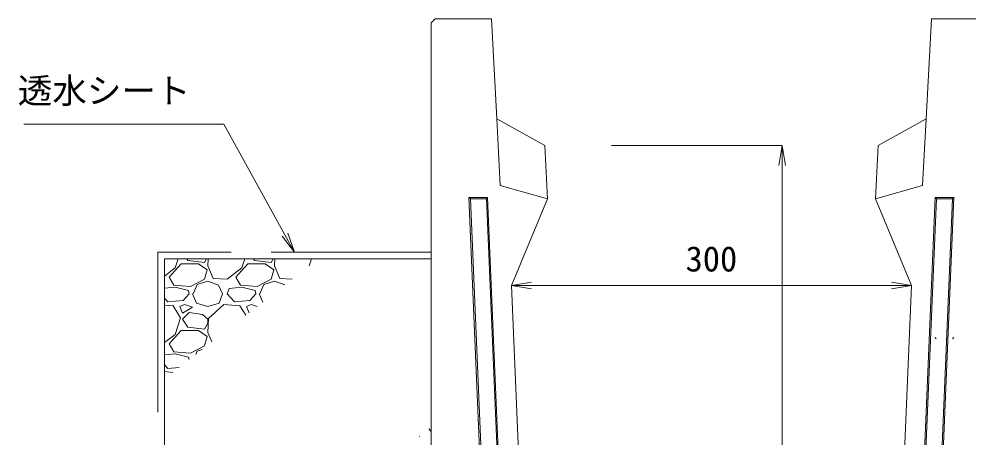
# Model space of a CAD drawing. Units: millimetres at full size, sheet at 1:20; details may follow other scales. Extents: x 0 to 23340, y -4498 to 8520.
# Drawn here: x 4448 to 5161, y 4422 to 4736 of the extents above; entities that cross this region are included whole.
import ezdxf
from ezdxf.enums import TextEntityAlignment as Align

# ---------------------------------------------------------------- set-up
doc = ezdxf.new("R2010")
doc.units = ezdxf.units.MM
doc.header["$LTSCALE"] = 20
doc.linetypes.add('DASHED', pattern=[7.5, 6, -1.5])
for name, color, linetype, lineweight in [('KIJUN', 5, 'Continuous', 5), ('SUNPO', 3, 'Continuous', 13), ('ﾊｯﾁﾝｸﾞ', 7, 'Continuous', 5)]:
    doc.layers.add(name, color=color, linetype=linetype, lineweight=lineweight)
doc.styles.add('ＭＳ ゴシック', font='')
doc.styles.get('ＭＳ ゴシック').set_extended_font_data('MS Gothic')

# ---------------------------------------------------------------- blocks, each defined once
blk = doc.blocks.new('open_arrow')
at = {"color": 0, "linetype": 'Continuous', "lineweight": -2}
blk.add_lwpolyline([(7.5, 1.25), (0, 0), (7.5, -1.25)], dxfattribs=at)

msp = doc.modelspace()

# ---------------------------------------------------------------- linework, layer by layer
at = {"layer": 'KIJUN'}
for p, q in [((4786.73, 4601.2), (4785.69, 4602.2)), ((4798.74, 4601.2), (4799.7, 4602.2)), ((4799.7, 4602.2), (4825.49, 3988.47)), ((5135.27, 4602.2), (5136.23, 4601.2)), ((5148.24, 4601.2), (5149.28, 4602.2)), ((5136.23, 4601.2), (5110.48, 3988.43))]:
    msp.add_line(p, q, dxfattribs=at)
at = {"layer": 'KIJUN', "lineweight": 13}
for p, q in [((5135.16, 4497.2), (5136.12, 4496.2)), ((5149.18, 4497.2), (5148.13, 4496.2))]:
    msp.add_line(p, q, dxfattribs=at)
at = {"layer": 'KIJUN', "color": 7, "lineweight": 13}
msp.add_lwpolyline([(4840.47, 3989.1), (4817.48, 4536.2), (4844.48, 4601.2), (4842.48, 4641.2), (4806.48, 4661.2), (4802.48, 4736.2), (4760.48, 4736.2), (4757.48, 4733.2), (4757.48, 3876.2), (4777.48, 3856.2), (5157.48, 3856.2), (5177.48, 3876.2), (5177.48, 4733.2), (5174.48, 4736.2), (5132.48, 4736.2), (5128.48, 4661.2), (5092.48, 4641.2), (5090.48, 4601.2), (5117.48, 4536.2), (5094.5, 3989.1)], dxfattribs=at)
at = {"layer": 'KIJUN', "color": 7, "linetype": 'DASHED', "lineweight": 13}
for points in [[(4844.48, 4601.2), (4809.15, 4611.2), (4806.48, 4661.2)], [(5090.48, 4601.2), (5125.82, 4611.2), (5128.48, 4661.2)], [(4757.48, 4561.2), (4552.48, 4561.2), (4552.48, 3651.2), (5382.48, 3651.2), (5382.48, 4561.2), (5177.48, 4561.2)]]:
    msp.add_lwpolyline(points, dxfattribs=at)
at = {"layer": 'KIJUN'}
for points in [[(4811.5, 3987.88), (4785.69, 4602.2), (4799.7, 4602.2)], [(5109.48, 3988.47), (5135.27, 4602.2), (5149.28, 4602.2), (5123.47, 3987.88)], [(4824.49, 3988.43), (4798.74, 4601.2), (4786.73, 4601.2), (4812.5, 3987.92)], [(5122.47, 3987.92), (5148.24, 4601.2), (5136.23, 4601.2)]]:
    msp.add_lwpolyline(points, dxfattribs=at)
at = {"layer": 'KIJUN', "color": 7, "lineweight": 13}
msp.add_lwpolyline([(5177.48, 4556.2), (5177.48, 3876.2), (5157.48, 3856.2), (4777.48, 3856.2), (4757.48, 3876.2), (4757.48, 4556.2), (4557.48, 4556.2), (4557.48, 3656.2), (5377.48, 3656.2), (5377.48, 4556.2)], close=True, dxfattribs=at)
at = {"layer": 'SUNPO'}
for p, q in [((4892.48, 4641.2), (5020.57, 4641.2)), ((5020.57, 3941.2), (5020.57, 4641.2)), ((4817.48, 4536.2), (5117.48, 4536.2))]:
    msp.add_line(p, q, dxfattribs=at)
msp.add_lwpolyline([(4654.98, 4561.2), (4647.73, 4574.32), (4601.9, 4657.23), (4451.82, 4657.23)], dxfattribs=at)
at = {"layer": 'ﾊｯﾁﾝｸﾞ'}
for p, q in [((4561, 4542.5), (4570, 4552.5)), ((4565.5, 4549.5), (4567.64, 4556.2)), ((4570, 4552.5), (4583, 4552.5)), ((4574.2, 4556.2), (4575, 4555)), ((4575, 4555), (4587.5, 4553.5)), ((4583, 4552.5), (4589.5, 4548)), ((4587.5, 4553.5), (4589, 4556.2)), ((4590.25, 4556.2), (4590, 4551)), ((4611, 4542.5), (4620, 4552.5)), ((4615.5, 4549.5), (4617.64, 4556.2)), ((4620, 4552.5), (4633, 4552.5)), ((4624.2, 4556.2), (4625, 4555)), ((4625, 4555), (4637.5, 4553.5)), ((4633, 4552.5), (4639.5, 4548)), ((4637.5, 4553.5), (4639, 4556.2)), ((4640.25, 4556.2), (4640, 4551)), ((4666, 4551.05), (4667.64, 4556.2)), ((4557.48, 4543.31), (4565.5, 4549.5)), ((4589.5, 4548), (4587.5, 4541)), ((4590, 4551), (4594, 4541.5)), ((4604.5, 4541), (4615.5, 4549.5)), ((4639.5, 4548), (4637.5, 4541)), ((4640, 4551), (4644, 4541.5)), ((4564.5, 4536.5), (4561, 4542.5)), ((4587.5, 4541), (4577, 4535.5)), ((4582, 4537), (4590, 4539.5)), ((4590, 4539.5), (4598, 4536.5)), ((4594, 4541.5), (4604.5, 4541)), ((4614.5, 4536.5), (4611, 4542.5)), ((4637.5, 4541), (4627, 4535.5)), ((4632, 4537), (4640, 4539.5)), ((4640, 4539.5), (4647.59, 4536.65)), ((4644, 4541.5), (4653.23, 4541.06)), ((4565.5, 4535), (4557.48, 4534.16)), ((4577, 4535.5), (4564.5, 4536.5)), ((4575.5, 4532.5), (4565.5, 4535)), ((4576, 4530), (4575.5, 4532.5)), ((4579, 4530), (4582, 4537)), ((4598, 4536.5), (4601, 4530)), ((4604.5, 4530), (4606, 4534)), ((4615.5, 4535), (4606, 4534)), ((4627, 4535.5), (4614.5, 4536.5)), ((4625.5, 4532.5), (4615.5, 4535)), ((4626, 4530), (4625.5, 4532.5)), ((4629, 4530), (4632, 4537)), ((4560, 4524), (4557.48, 4526.74)), ((4571.5, 4525), (4560, 4524)), ((4576, 4530), (4571.5, 4525)), ((4578.5, 4530), (4581.5, 4523)), ((4598.5, 4523), (4601, 4530)), ((4610, 4524), (4604.5, 4530)), ((4621.5, 4525), (4610, 4524)), ((4626, 4530), (4621.5, 4525)), ((4628.5, 4530), (4631.16, 4523.79)), ((4564, 4521), (4557.48, 4521.54)), ((4569.5, 4512), (4564, 4521)), ((4572.5, 4522), (4569, 4520.5)), ((4569, 4520.5), (4571, 4515.5)), ((4571, 4515.5), (4578.5, 4520)), ((4578.5, 4520), (4572.5, 4522)), ((4581.5, 4523), (4590, 4520.5)), ((4590, 4520.5), (4598.5, 4523)), ((4602, 4522), (4590.5, 4511.5)), ((4614, 4521), (4602, 4522)), ((4618.4, 4513.81), (4614, 4521)), ((4622.5, 4522), (4619, 4520.5)), ((4619, 4520.5), (4620.89, 4515.76)), ((4626.96, 4520.51), (4622.5, 4522)), ((4565.5, 4499.5), (4569.5, 4512)), ((4576, 4516), (4571, 4511)), ((4571, 4511), (4575, 4505)), ((4586, 4514.5), (4576, 4516)), ((4590, 4511), (4586, 4514.5)), ((4590.5, 4511.5), (4590, 4501)), ((4590, 4508), (4590, 4511)), ((4561, 4492.5), (4570, 4502.5)), ((4570, 4502.5), (4583, 4502.5)), ((4575, 4505), (4587.5, 4503.5)), ((4583, 4502.5), (4589.5, 4498)), ((4587.5, 4503.5), (4590, 4508)), ((4557.48, 4493.31), (4565.5, 4499.5)), ((4589.5, 4498), (4587.5, 4491)), ((4590, 4501), (4592.98, 4493.92)), ((4564.5, 4486.5), (4561, 4492.5)), ((4587.5, 4491), (4577, 4485.5)), ((4582, 4487), (4585.55, 4488.11)), ((4565.5, 4485), (4557.48, 4484.16)), ((4577, 4485.5), (4564.5, 4486.5)), ((4575.5, 4482.5), (4565.5, 4485)), ((4575.89, 4480.55), (4575.5, 4482.5)), ((4580.92, 4484.49), (4582, 4487)), ((4560, 4474), (4557.48, 4476.74)), ((4568.46, 4474.74), (4560, 4474)), ((4563.71, 4471.02), (4557.48, 4471.54)), ((4757.48, 4426.74), (4755.7, 4428.7)), ((4748.37, 4422.96), (4748.5, 4423)), ((4748.5, 4423), (4748.53, 4423.09))]:
    msp.add_line(p, q, dxfattribs=at)

# ---------------------------------------------------------------- block references
at = {"layer": 'SUNPO', "xscale": 2, "yscale": 2}
for p, rotation in [((5020.57, 4641.2), 270), ((4654.98, 4561.2), 118.9), ((5117.48, 4536.2), 180)]:
    msp.add_blockref('open_arrow', p, dxfattribs=dict(at, rotation=rotation))
msp.add_blockref('open_arrow', (4817.48, 4536.2), dxfattribs=at)

# ---------------------------------------------------------------- texts
at = {"layer": 'SUNPO', "style": 'ＭＳ ゴシック'}
msp.add_text('透水シート', height=18.99, dxfattribs=at).set_placement((4576.9, 4667.23), align=Align.BOTTOM_RIGHT)
msp.add_text('300', height=18.99, dxfattribs=at).set_placement((4967.48, 4556.2), align=Align.MIDDLE_CENTER)

doc.saveas('drawing.dxf')
